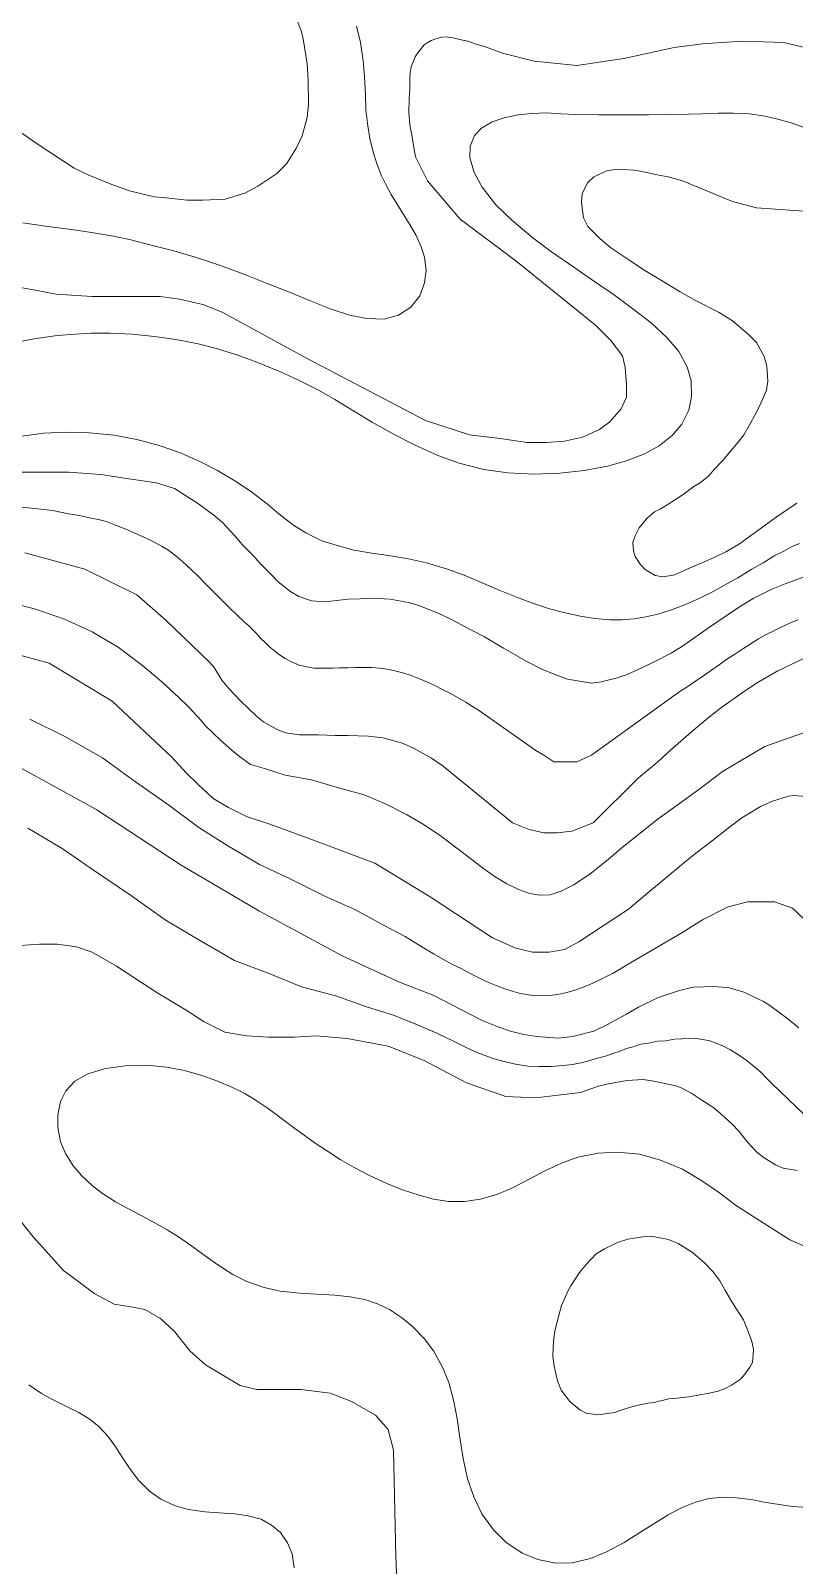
# Model space of a CAD drawing. Header units: metres. Extents: x 548946 to 557077, y 1838800 to 1845419.
# Drawn here: x 554196.6 to 554432.6, y 1842853.4 to 1843328 of the extents above; entities that cross this region are included whole.
import ezdxf

# ---------------------------------------------------------------- set-up
doc = ezdxf.new("R2010")
doc.units = ezdxf.units.M
doc.header["$LTSCALE"] = 28
doc.layers.add('1', color=7, linetype='Continuous', lineweight=13)
doc.layers.add('2', color=7, linetype='Continuous', lineweight=13)

msp = doc.modelspace()

# ---------------------------------------------------------------- linework, layer by layer
at = {"layer": '1'}
for points in [[(554277.49, 1843334.65), (554280.25, 1843327.76), (554280.83, 1843325.46), (554282.08, 1843317.72), (554282.34, 1843312.61), (554282.48, 1843305.4), (554282.06, 1843301.17), (554280.49, 1843295.45), (554278.77, 1843291.72), (554275.67, 1843286.86), (554272.63, 1843283.81), (554266.85, 1843279.86), (554262.83, 1843277.74), (554256.69, 1843275.92), (554249.79, 1843275.53), (554244.93, 1843275.59), (554237.42, 1843276.36), (554234.73, 1843276.59), (554227.18, 1843278.41), (554222.19, 1843280.26), (554214.58, 1843283.3), (554210.02, 1843285.49), (554198.89, 1843292.82), (554192.53, 1843297.21)], [(554297.34, 1843329.39), (554298.49, 1843324.36), (554299.37, 1843318.69), (554299.75, 1843313.7)], [(554299.75, 1843313.7), (554300.04, 1843308.19), (554300.22, 1843303.54), (554300.75, 1843298.6), (554301.39, 1843294.65), (554302.44, 1843290.4), (554303.55, 1843286.94), (554304.94, 1843283.33), (554306.34, 1843280.39), (554308.01, 1843277.29), (554309.85, 1843274.31), (554311.84, 1843271.19), (554313.91, 1843267.84), (554315.68, 1843264.69), (554317.25, 1843261.13), (554318.27, 1843257.92), (554318.77, 1843253.93), (554318.26, 1843250.05), (554316.84, 1843245.95), (554314.13, 1843242.46), (554310.31, 1843240.05), (554305.79, 1843238.78), (554300.49, 1843238.96), (554295.17, 1843240.03), (554289.43, 1843241.85), (554283.31, 1843244.33), (554277.07, 1843246.87), (554269.74, 1843249.84), (554263.03, 1843252.44), (554255.25, 1843255.34), (554248.47, 1843257.6), (554240.82, 1843259.95), (554234.28, 1843261.6), (554227.52, 1843263.26), (554222.17, 1843264.44), (554215.37, 1843265.58), (554210, 1843266.4), (554201.17, 1843267.49), (554194.2, 1843268.61)], [(554393.2, 1843233.07), (554388.29, 1843237.68), (554382.3, 1843242.28), (554376.6, 1843246.46), (554369.92, 1843251), (554364.41, 1843254.81), (554357.52, 1843259.63), (554351.76, 1843263.94), (554345.29, 1843269.37), (554340.35, 1843274.16), (554336.13, 1843279.58), (554333.61, 1843284.1), (554332.35, 1843288.77), (554332.41, 1843292.32), (554333.74, 1843295.62), (554335.89, 1843297.85), (554339.26, 1843299.79), (554342.93, 1843301), (554347.23, 1843301.98), (554351.49, 1843302.38), (554355.85, 1843302.54), (554360.44, 1843302.32), (554365.06, 1843302.11), (554372.14, 1843301.95), (554378.83, 1843301.96), (554387.49, 1843301.99), (554393.55, 1843302.04), (554399.88, 1843302.16), (554404.08, 1843302.3), (554409.07, 1843302.5), (554413.69, 1843302.51), (554418.71, 1843302.24), (554422.95, 1843301.64), (554427.44, 1843300.65), (554431.28, 1843299.58), (554435.3, 1843298.17)], [(554438.49, 1843271.94), (554420.83, 1843273.16), (554413.43, 1843275.12), (554398.03, 1843281.51), (554393.59, 1843282.76), (554390.18, 1843283.38), (554384.99, 1843284.54), (554383.05, 1843284.87), (554377.69, 1843285.15), (554374.61, 1843284.67), (554370.57, 1843282.74), (554368.7, 1843280.98), (554367.04, 1843277.54), (554366.8, 1843274.85), (554367.39, 1843270.16), (554368.78, 1843267.39), (554372.59, 1843263.58), (554375.88, 1843260.86), (554381.79, 1843256.94), (554385.86, 1843254.12), (554392.54, 1843250.1), (554397.27, 1843247.27), (554402.08, 1843244.54), (554409.31, 1843240.79), (554413.43, 1843238.26), (554418.32, 1843234.12), (554420.92, 1843231.59), (554423.28, 1843227.22), (554424.03, 1843224.27), (554424.43, 1843219.57), (554424, 1843216.85), (554422.23, 1843212.82), (554420.87, 1843209.99), (554418.55, 1843205.7), (554416.98, 1843203.03), (554415.18, 1843200.72), (554412.37, 1843197.32), (554410.46, 1843195.08), (554407.69, 1843192.17), (554406.11, 1843190.35), (554403.43, 1843188.21), (554401.49, 1843187.02), (554399.05, 1843185.19), (554397.57, 1843184.15), (554394.14, 1843181.91), (554391.14, 1843180.01), (554389.34, 1843179.22), (554387.11, 1843177.23), (554384.63, 1843174.25), (554383.25, 1843171.61), (554382.63, 1843169.72), (554382.85, 1843167.18), (554383.36, 1843165.44), (554384.89, 1843163.06), (554386.44, 1843161.35), (554389.61, 1843159.56), (554391.95, 1843159.09)], [(554192.83, 1843231.74), (554197.68, 1843232.65), (554204.08, 1843233.61), (554208.86, 1843234.08), (554215.34, 1843234.48), (554221.15, 1843234.4), (554227.96, 1843234.14), (554234.85, 1843233.46), (554241.42, 1843232.54), (554248.36, 1843231.11), (554254.04, 1843229.66), (554260.94, 1843227.5), (554266.53, 1843225.46), (554273.77, 1843222.53), (554279.19, 1843220.06), (554285.77, 1843216.72), (554290.61, 1843213.91), (554296.69, 1843210.22), (554302.12, 1843206.96), (554308.98, 1843203.09), (554315.23, 1843199.87), (554322.47, 1843196.63), (554329, 1843194.25), (554336.61, 1843192.3), (554344.03, 1843191.29), (554352.05, 1843190.85), (554360.14, 1843191.2), (554367.61, 1843192.01), (554374.82, 1843193.35), (554380.67, 1843194.99), (554386.3, 1843197.16), (554390.79, 1843199.61), (554394.88, 1843202.88), (554397.81, 1843206.28), (554399.96, 1843210.68), (554400.84, 1843214.81), (554400.66, 1843219.76), (554399.5, 1843224.02), (554396.9, 1843228.79), (554393.2, 1843233.07)], [(554313.32, 1843164.66), (554307.18, 1843165.67), (554301.98, 1843166.44), (554296.57, 1843167.33), (554291.36, 1843168.74), (554286.59, 1843170.27), (554281.6, 1843172.75), (554277.83, 1843175.11), (554273.42, 1843178.52), (554269.81, 1843181.55), (554264.93, 1843185.32), (554260.24, 1843188.49), (554254.35, 1843191.94), (554248.87, 1843194.74), (554242.57, 1843197.53), (554236.34, 1843199.76), (554229.4, 1843201.61), (554222.31, 1843202.95), (554214.77, 1843203.67), (554207.66, 1843203.87), (554200.62, 1843203.5), (554193.97, 1843202.62)], [(554193.01, 1843180.71), (554198.84, 1843180.15), (554203.36, 1843179.57), (554208.28, 1843178.59), (554211.73, 1843178.03), (554215.22, 1843177.26), (554217.53, 1843176.81), (554220.01, 1843176.17), (554223.19, 1843174.99), (554226.55, 1843173.68), (554230.66, 1843171.78), (554233.84, 1843170.3), (554237.04, 1843168.59), (554238.96, 1843167.41), (554241.44, 1843165.58), (554243.63, 1843163.73), (554246.25, 1843161.38), (554248.34, 1843159.33), (554250.24, 1843157.4), (554252.63, 1843154.96), (554254.87, 1843152.67), (554258.04, 1843149.54), (554260.4, 1843147.26), (554262.58, 1843145.16), (554264, 1843143.93), (554265.13, 1843142.78), (554266.39, 1843141.59), (554267.62, 1843140.13), (554269.04, 1843138.8), (554270.54, 1843137.31), (554272.08, 1843136.15), (554273.49, 1843135), (554275.25, 1843133.81), (554277.17, 1843132.81), (554279.6, 1843131.77), (554281.97, 1843131.26), (554284.13, 1843130.9), (554286.11, 1843130.87), (554287.87, 1843130.85), (554290, 1843130.88), (554292.08, 1843130.93), (554294.57, 1843131.01), (554296.95, 1843131.07), (554299.56, 1843131.09), (554302.02, 1843131.04), (554304.49, 1843130.86), (554306.77, 1843130.58), (554309.17, 1843130.07), (554311.59, 1843129.43), (554314.15, 1843128.58), (554316.76, 1843127.6), (554319.2, 1843126.56), (554321.68, 1843125.42)], [(554391.95, 1843159.09), (554395.67, 1843159.75), (554398.55, 1843161.06), (554403.96, 1843163.45), (554407.76, 1843165.07), (554411.61, 1843166.98), (554415.6, 1843169.28), (554424.66, 1843175.93), (554426.93, 1843177.55), (554433.33, 1843181.87)], [(554437.61, 1843134.86), (554431.77, 1843132.13), (554427.47, 1843130.07), (554420.91, 1843126.2), (554416.43, 1843123.27), (554409.8, 1843118.44), (554405.29, 1843115.02), (554400.73, 1843111.12), (554394.31, 1843105.47), (554390.37, 1843101.93), (554384.44, 1843096.91), (554370.46, 1843083), (554363.85, 1843080.45), (554359.27, 1843079.94), (554355.2, 1843079.94), (554350.62, 1843080.96), (554345.54, 1843083), (554324.06, 1843100.57), (554320.42, 1843103.06), (554315.1, 1843106.01), (554311.47, 1843107.65), (554305.46, 1843109.28), (554301.02, 1843109.86), (554294.53, 1843110), (554290.71, 1843110.09), (554285.56, 1843110.21), (554282.52, 1843110.21), (554279.66, 1843110.23), (554275.4, 1843110.84), (554272.59, 1843112.01), (554268.6, 1843114.27), (554266.49, 1843115.91), (554263.68, 1843118.6), (554261.53, 1843120.61), (554257.78, 1843124.71), (554255.66, 1843127.2), (554253.27, 1843131.09), (554251.94, 1843132.63), (554238.39, 1843145.68), (554229.41, 1843153.53), (554213.32, 1843161.5), (554194.82, 1843166.57)], [(554434.16, 1843169.39), (554431.69, 1843168.42), (554429.16, 1843166.96), (554426.51, 1843165.67), (554422.96, 1843163.41), (554419.39, 1843161.43), (554415.07, 1843158.77), (554410.99, 1843156.55), (554406.72, 1843154.2), (554402.46, 1843152.08), (554398.39, 1843150.32), (554394.29, 1843148.75), (554390.36, 1843147.59), (554386.73, 1843146.76), (554383.05, 1843146.12), (554379.46, 1843145.85), (554375.47, 1843145.85), (554370.9, 1843146.26), (554366.43, 1843146.92), (554361.32, 1843148.03), (554356.93, 1843149.22), (554351.65, 1843150.96), (554347, 1843152.69), (554341.36, 1843155.02), (554336.37, 1843157.18), (554330.52, 1843159.62), (554325.15, 1843161.6), (554318.87, 1843163.44), (554313.32, 1843164.66)], [(554189.42, 1843151.34), (554198.08, 1843149.13), (554207.12, 1843146.03), (554215.64, 1843142.12), (554223.65, 1843137.32), (554230.78, 1843131.96), (554237.05, 1843126.71), (554242.31, 1843121.88), (554245.57, 1843118.69), (554248.1, 1843116.05), (554249.25, 1843114.67), (554250.67, 1843113.07), (554252.99, 1843110.79), (554255.37, 1843108.53), (554258.77, 1843105.48), (554261.17, 1843103.53), (554264.56, 1843101.04), (554268.88, 1843099.86), (554275.23, 1843097.76), (554283.38, 1843096.29), (554291.69, 1843093.83), (554299.67, 1843091.67), (554306.41, 1843088.76), (554312.71, 1843085.64), (554318.19, 1843082.45), (554323.55, 1843078.85), (554327.87, 1843075.54), (554332.47, 1843071.97), (554336.2, 1843069.07), (554340.14, 1843066.32), (554343.73, 1843064.17), (554347.3, 1843062.43)], [(554321.68, 1843125.42), (554323.9, 1843124.3), (554326.34, 1843122.99), (554328.67, 1843121.69), (554331.06, 1843120.3), (554333.18, 1843119.01), (554335.31, 1843117.64), (554352.66, 1843105.45), (554355.2, 1843103.92), (554358.25, 1843101.88), (554360.29, 1843101.88), (554365.38, 1843101.88), (554369.95, 1843103.92), (554395.06, 1843122.08), (554397.47, 1843123.86), (554399.69, 1843125.24), (554402.11, 1843126.94), (554404.5, 1843128.51), (554407, 1843130.29), (554409.37, 1843131.94), (554411.75, 1843133.6), (554414.22, 1843135.23), (554416.65, 1843136.84), (554419.21, 1843138.45), (554421.53, 1843139.88), (554423.88, 1843141.22), (554426.21, 1843142.44), (554428.68, 1843143.64), (554431.16, 1843144.75), (554433.64, 1843145.78)], [(554179.23, 1843138.66), (554202.31, 1843132.45), (554221.83, 1843120.64), (554240.27, 1843103.32), (554244.64, 1843098.53), (554248.22, 1843094.94), (554252.99, 1843090.56), (554257.77, 1843087.76), (554263.34, 1843084.97), (554270.5, 1843082.58), (554283.97, 1843077.66), (554302.99, 1843070.54), (554320.03, 1843060.14), (554339.32, 1843047.47), (554346.48, 1843044.28), (554351.65, 1843043.08), (554356.82, 1843043.08), (554361.59, 1843043.88), (554365.97, 1843046.27), (554381.34, 1843056.36), (554387.27, 1843061.39), (554391.41, 1843064.76), (554397.7, 1843070.02), (554401.57, 1843073.26), (554407.31, 1843077.59), (554412.59, 1843081.77), (554416.32, 1843084.62), (554422.07, 1843088.1), (554425.86, 1843089.71), (554430.8, 1843091.28), (554432.49, 1843091.49), (554437.39, 1843091.06)], [(554347.3, 1843062.43), (554350.83, 1843061.21), (554353.88, 1843060.64), (554357.17, 1843060.76), (554360.48, 1843061.87), (554364.44, 1843063.88), (554369.44, 1843067.31), (554374.52, 1843071.27), (554379.84, 1843075.8), (554385.47, 1843080.29), (554390.45, 1843084.29), (554395.98, 1843088.15), (554399.7, 1843090.89), (554403.51, 1843093.63), (554405.91, 1843095.51), (554410.4, 1843098.93), (554415.98, 1843102.19), (554423.42, 1843106.61), (554430.65, 1843109.26), (554436.98, 1843111.33)], [(554433.95, 1843019.64), (554430.56, 1843022.45), (554425, 1843026.6), (554423.04, 1843027.79), (554416.98, 1843030.64), (554412.43, 1843031.97), (554407.9, 1843032.45), (554401.28, 1843032.19), (554397.12, 1843031.2), (554390.54, 1843029.04), (554384.46, 1843026), (554380.55, 1843023.8), (554374.67, 1843020.59), (554370.63, 1843018.66), (554364.09, 1843016.98), (554359.59, 1843016.42), (554353.06, 1843016.93), (554348.99, 1843017.56), (554344.87, 1843018.57), (554341.28, 1843019.83), (554336.17, 1843021.95), (554333.12, 1843023.47), (554329.76, 1843025.24), (554321.22, 1843029.66), (554310.56, 1843033.81), (554293.1, 1843041.83), (554267.3, 1843055.71), (554243.12, 1843069.97), (554217.05, 1843087.03), (554191.85, 1843100.98)], [(554195.74, 1843081.35), (554206.34, 1843075.1), (554216.35, 1843068.14), (554227.81, 1843060.47), (554238.21, 1843053), (554249.09, 1843046.55), (554259.57, 1843040.5), (554270.02, 1843036.55), (554280.59, 1843032.22), (554290.88, 1843029.54), (554300.36, 1843026.11), (554308.77, 1843023.59), (554316.13, 1843020.52), (554322.14, 1843017.96), (554327.43, 1843015.43), (554330.97, 1843013.69), (554334.06, 1843012.23), (554336.77, 1843011.15), (554339.41, 1843010.21), (554343.29, 1843009.11), (554346.4, 1843008.4), (554350.2, 1843007.8), (554353.69, 1843007.67), (554357.41, 1843007.68), (554361.14, 1843007.96), (554364.05, 1843008.31), (554366.75, 1843008.86), (554368.63, 1843009.36), (554370.71, 1843009.92), (554372.62, 1843010.49), (554374.56, 1843011), (554376.45, 1843011.74), (554378.42, 1843012.32), (554380.69, 1843013.25), (554382.81, 1843013.74), (554385.15, 1843014.61), (554387.52, 1843014.86), (554390.26, 1843015.57), (554392.85, 1843015.67), (554395.5, 1843016.19), (554397.77, 1843016.25), (554399.95, 1843016.44), (554402.17, 1843016.36), (554404.33, 1843016.06), (554406.5, 1843015.61), (554408.63, 1843014.83), (554410.52, 1843014.03), (554412.66, 1843012.96), (554414.54, 1843011.8), (554416.58, 1843010.48), (554418.5, 1843009.06), (554420.34, 1843007.53), (554422.19, 1843005.91), (554423.94, 1843004.1), (554425.6, 1843002.4), (554435.59, 1842992.81)], [(554352.74, 1842998.01), (554343.46, 1842998.45), (554331.23, 1843002.63), (554318.23, 1843009.57), (554307.1, 1843013.96), (554294.37, 1843016.35), (554284.82, 1843017.15), (554278.06, 1843016.75), (554270.1, 1843016.75), (554263.34, 1843017.15), (554256.58, 1843018.35), (554250.21, 1843021.54), (554244.64, 1843025.13), (554235.89, 1843030.32), (554223.16, 1843038.69), (554215.61, 1843043.09), (554210.83, 1843044.68), (554204.87, 1843045.48), (554199.3, 1843045.48), (554193.33, 1843045.08)], [(554207.35, 1842980.8), (554205.86, 1842984.41), (554204.98, 1842988.78), (554205.04, 1842992.73), (554205.86, 1842996.87), (554207.49, 1843000.2), (554210.25, 1843003.2), (554214.24, 1843005.41), (554219.77, 1843007.05), (554225.97, 1843007.94), (554232.49, 1843008.1), (554238.63, 1843007.5), (554244.12, 1843006.46), (554249.53, 1843004.9), (554254.18, 1843003.29), (554258.98, 1843001.21), (554262.78, 1842999.3), (554266.63, 1842996.98), (554269.71, 1842994.9), (554272.75, 1842992.62), (554275.37, 1842990.67), (554278.24, 1842988.49), (554281.08, 1842986.48), (554284.57, 1842984.02), (554288.04, 1842981.71), (554292.27, 1842978.96), (554296.61, 1842976.48), (554301.47, 1842973.86), (554306.62, 1842971.55), (554311.5, 1842969.55), (554316.66, 1842967.85), (554321.06, 1842966.68), (554325.86, 1842965.9), (554330.62, 1842965.95), (554335.57, 1842966.63), (554340.92, 1842968.26), (554345.65, 1842970.26), (554350.88, 1842972.9), (554355.28, 1842975.3), (554360.68, 1842977.8), (554365.71, 1842979.6), (554371.97, 1842980.89), (554377.82, 1842981.24), (554384.79, 1842980.57), (554391.24, 1842978.74), (554398.02, 1842975.92), (554403.98, 1842972.37), (554409.44, 1842968.64), (554414.65, 1842964.64), (554431.21, 1842954.11), (554440.36, 1842950.12)], [(554433.48, 1842975.54), (554429.12, 1842976.23), (554426.71, 1842977.26), (554423.3, 1842979.4), (554421.09, 1842981.12), (554418.12, 1842984.27), (554415.41, 1842987.74), (554413.33, 1842989.85), (554410, 1842992.96), (554407.65, 1842994.95), (554403.4, 1842997.74), (554400.61, 1842999.58), (554397.56, 1843001.1), (554395.97, 1843001.66), (554389.21, 1843003.19), (554385.83, 1843003.63), (554380.91, 1843003.39), (554378.4, 1843002.98), (554374.59, 1843002.22), (554372.1, 1843001.62), (554368.55, 1843000.32), (554366.54, 1842999.69), (554352.74, 1842998.01)], [(554436.61, 1842871.36), (554432.04, 1842871.62), (554427.89, 1842872.2), (554423.26, 1842873.01), (554419.27, 1842873.78), (554414.71, 1842874.35), (554410.64, 1842874.47), (554406.18, 1842874.06), (554402.03, 1842872.95), (554397.91, 1842871.37), (554393.57, 1842869.01), (554389.46, 1842866.52), (554384.53, 1842863.35), (554379.99, 1842860.52), (554374.52, 1842857.57), (554369.61, 1842855.53), (554363.93, 1842854.24), (554358.93, 1842854.1), (554353.3, 1842855.21), (554348.5, 1842857.18), (554343.46, 1842860.58), (554339.58, 1842864.42), (554335.99, 1842869.32), (554333.51, 1842874.6), (554331.54, 1842880.21), (554330.26, 1842886.49), (554329.33, 1842892.27), (554328.42, 1842898.73), (554327.39, 1842904.11), (554325.78, 1842909.95), (554323.83, 1842914.76), (554321.08, 1842919.73), (554318.21, 1842923.57), (554314.64, 1842927.3), (554311.23, 1842930.04), (554307.5, 1842932.55), (554303.76, 1842934.33), (554299.87, 1842935.66), (554295.27, 1842936.51), (554290.64, 1842936.96), (554284.93, 1842937.29), (554279.7, 1842937.58), (554273.73, 1842938.26), (554268.72, 1842939.31), (554263.39, 1842941.2), (554259.06, 1842943.42), (554254.43, 1842946.37), (554250.52, 1842949.16), (554246.45, 1842952.13), (554242.62, 1842954.77), (554238.78, 1842957.21), (554234.61, 1842959.56), (554230.75, 1842961.6), (554226.4, 1842963.86), (554222.79, 1842965.88), (554218.83, 1842968.39), (554215.68, 1842970.81), (554212.32, 1842973.96), (554209.76, 1842976.99), (554207.35, 1842980.8)], [(554186.97, 1842968.04), (554197.4, 1842955.01), (554206.81, 1842944.57), (554216.4, 1842937.35), (554222.37, 1842934.16), (554227.54, 1842933.36), (554231.91, 1842932.56), (554236.69, 1842929.77), (554241.06, 1842925.78), (554245.84, 1842919.8), (554250.61, 1842915.41), (554261.35, 1842909.03), (554266.52, 1842907.83), (554270.9, 1842907.83), (554280.05, 1842907.83), (554289.2, 1842906.63), (554295.56, 1842904.24), (554303.12, 1842899.85), (554307.1, 1842895.46), (554308.69, 1842889.08), (554309.43, 1842856.21), (554310.28, 1842836.82)], [(554278.04, 1842852.65), (554277.38, 1842857.04), (554275.93, 1842860.39), (554273.8, 1842863.59), (554271.01, 1842865.9), (554267.83, 1842867.7), (554263.8, 1842868.78), (554259.74, 1842869.32), (554254.83, 1842869.65), (554250.39, 1842869.95), (554245.4, 1842870.7), (554241.22, 1842871.87), (554236.82, 1842873.92), (554233.37, 1842876.4), (554229.94, 1842879.8), (554227.36, 1842883.18), (554224.89, 1842886.88), (554222.74, 1842890.26), (554220.51, 1842893.4), (554217.82, 1842896.31), (554214.94, 1842898.61), (554211.25, 1842900.85), (554207.7, 1842902.58), (554203.59, 1842904.64), (554200.01, 1842906.62), (554196.09, 1842909.21)]]:
    msp.add_lwpolyline(points, dxfattribs=at)
at = {"layer": '2'}
for points in [[(554437.57, 1843322.34), (554429.22, 1843324.33), (554416.89, 1843324.73), (554410.13, 1843324.33), (554404.16, 1843323.93), (554395.41, 1843322.74), (554379.88, 1843319.34), (554365.37, 1843317.17), (554352.23, 1843318.53), (554342.37, 1843321.06), (554339.88, 1843321.98), (554336.88, 1843323.13), (554334.62, 1843323.7), (554331.73, 1843324.77), (554329.68, 1843325.18), (554327.13, 1843325.81), (554325, 1843326.11), (554323.69, 1843325.95), (554321.76, 1843325.42), (554320.39, 1843324.96), (554319.15, 1843324.24), (554318.18, 1843323.64), (554316.54, 1843321.53), (554315.41, 1843319.87), (554314.18, 1843316.77), (554313.92, 1843315.12)], [(554313.92, 1843315.12), (554313.78, 1843313.2), (554313.82, 1843309.78), (554313.61, 1843306.9), (554313.46, 1843302.79), (554313.77, 1843298.83), (554314.35, 1843295.67), (554315.1, 1843291.2), (554315.57, 1843288.98), (554319.24, 1843281.56), (554329.35, 1843269.72), (554346.54, 1843256.82), (554371.14, 1843236.96), (554375.92, 1843232.18), (554379.5, 1843227.39), (554380.29, 1843223.8), (554380.69, 1843218.61), (554380.69, 1843214.62), (554379.1, 1843211.03), (554375.52, 1843207.04), (554372.33, 1843204.65), (554367.16, 1843202.26), (554361.59, 1843201.06), (554356.03, 1843200.66), (554350.06, 1843200.66), (554341.7, 1843201.86), (554332.16, 1843203.06), (554318.63, 1843207.44), (554281.82, 1843226.67), (554255.78, 1843240.96), (554249.81, 1843243.35), (554242.65, 1843244.95), (554236.68, 1843245.75), (554229.52, 1843245.75), (554223.16, 1843245.75), (554215.6, 1843245.75), (554204.46, 1843246.54), (554198.09, 1843247.74), (554189.34, 1843249.34)], [(554332.64, 1843142.75), (554326.64, 1843145.89), (554322.7, 1843147.78), (554316.91, 1843150.09), (554313.35, 1843151.16), (554307.72, 1843152.17), (554303.99, 1843152.36), (554298.39, 1843152.33), (554294.71, 1843152.15), (554289.37, 1843151.58), (554286.25, 1843151.47), (554283.37, 1843151.68), (554279.5, 1843153), (554276.73, 1843154.65), (554273.03, 1843157.7), (554270.96, 1843159.81), (554267.5, 1843163.18), (554265.48, 1843165.59), (554262, 1843169.14), (554259.67, 1843171.79), (554255.93, 1843175.88), (554253.17, 1843178.2), (554248.46, 1843181.69), (554241.04, 1843186.42), (554235.52, 1843188.19), (554226.97, 1843189.45), (554218.18, 1843190.71), (554208.38, 1843191.46), (554192.79, 1843191.46)], [(554435.63, 1843159.07), (554429.73, 1843156.9), (554425.57, 1843155.24), (554419.84, 1843152.44), (554415.96, 1843150.05), (554412.11, 1843147.48), (554406.69, 1843143.76), (554403.28, 1843141.34), (554398.05, 1843137.65), (554394.52, 1843135.49), (554389.25, 1843132.84), (554385.67, 1843131.06), (554380.92, 1843128.85), (554377.54, 1843127.76), (554372.93, 1843126.62), (554369.94, 1843126.24), (554365.58, 1843126.93), (554362.47, 1843127.49), (554357.89, 1843129.2), (554354.58, 1843130.59), (554349.72, 1843133.02), (554346.34, 1843134.97), (554342.75, 1843137.08), (554336.81, 1843140.52), (554332.64, 1843142.75)], [(554376.42, 1843036.47), (554373.96, 1843035.23), (554371.67, 1843034.08), (554369.37, 1843033.01), (554367.17, 1843032.1), (554364.79, 1843031.25), (554362.31, 1843030.56), (554359.49, 1843030), (554356.81, 1843029.65), (554354.17, 1843029.58), (554351.89, 1843029.64), (554349.69, 1843029.94), (554347.55, 1843030.35), (554345.37, 1843030.99), (554343.1, 1843031.71), (554340.92, 1843032.52), (554338.92, 1843033.33), (554336.91, 1843034.21), (554334.65, 1843035.32), (554332.25, 1843036.51), (554329.58, 1843037.95), (554326.78, 1843039.36), (554324.19, 1843040.77), (554321.1, 1843042.55), (554317.52, 1843044.65), (554312.36, 1843047.86), (554305.67, 1843051.39), (554297.02, 1843056.13), (554287.49, 1843060.39), (554276.84, 1843065.74), (554267.35, 1843070.16), (554257.52, 1843075.96), (554248.62, 1843081.55), (554239.35, 1843088.53), (554229.06, 1843095.73), (554218.85, 1843103.09), (554207.4, 1843109.66), (554196.33, 1843115.08)], [(554437.18, 1843051.85), (554432.01, 1843056.64), (554426.44, 1843058.64), (554418.08, 1843058.64), (554412.12, 1843057.04), (554404.16, 1843053.05), (554397.8, 1843049.06), (554381.26, 1843039.31), (554378.84, 1843037.84), (554376.42, 1843036.47)]]:
    msp.add_lwpolyline(points, dxfattribs=at)
msp.add_lwpolyline([(554387.33, 1842903.56), (554383.9, 1842902.84), (554381.97, 1842902.31), (554379.04, 1842901.38), (554377.03, 1842900.74), (554374.7, 1842900.36), (554371.89, 1842900.01), (554368.21, 1842900.5), (554366.28, 1842901.49), (554363.2, 1842904.05), (554360.56, 1842907.62), (554359.44, 1842910.53), (554358.4, 1842915.06), (554357.92, 1842918.14), (554358.18, 1842922.83), (554358.56, 1842925.92), (554359.76, 1842930.73), (554360.62, 1842933.79), (554362.7, 1842938.43), (554363.47, 1842939.85), (554366.19, 1842944), (554368.26, 1842946.45), (554371.36, 1842949.78), (554373.92, 1842951.34), (554377.96, 1842953.27), (554381.16, 1842954.34), (554385.74, 1842955.01), (554388.86, 1842955.11), (554393.73, 1842954.2), (554396.65, 1842952.95), (554401.08, 1842950.18), (554404.82, 1842946.93), (554407.34, 1842944.3), (554409.5, 1842941.43), (554411.21, 1842938.41), (554413.5, 1842934.61), (554414.93, 1842932.31), (554416.82, 1842929.32), (554417.64, 1842927.33), (554418.77, 1842924.43), (554419.46, 1842922.7), (554419.95, 1842920.29), (554419.87, 1842918.67), (554419.61, 1842916.16), (554418.84, 1842914.73), (554417.31, 1842912.54), (554415.97, 1842911.04), (554413.16, 1842909.17), (554411.2, 1842908.16), (554409.02, 1842907.32), (554405.69, 1842906.52), (554403.37, 1842906.14), (554400.02, 1842905.53), (554398.14, 1842905.29), (554395.42, 1842905.05), (554393.81, 1842904.94), (554391.69, 1842904.39), (554390.68, 1842904.17), (554389.39, 1842903.81)], close=True, dxfattribs=at)

doc.saveas('drawing.dxf')
